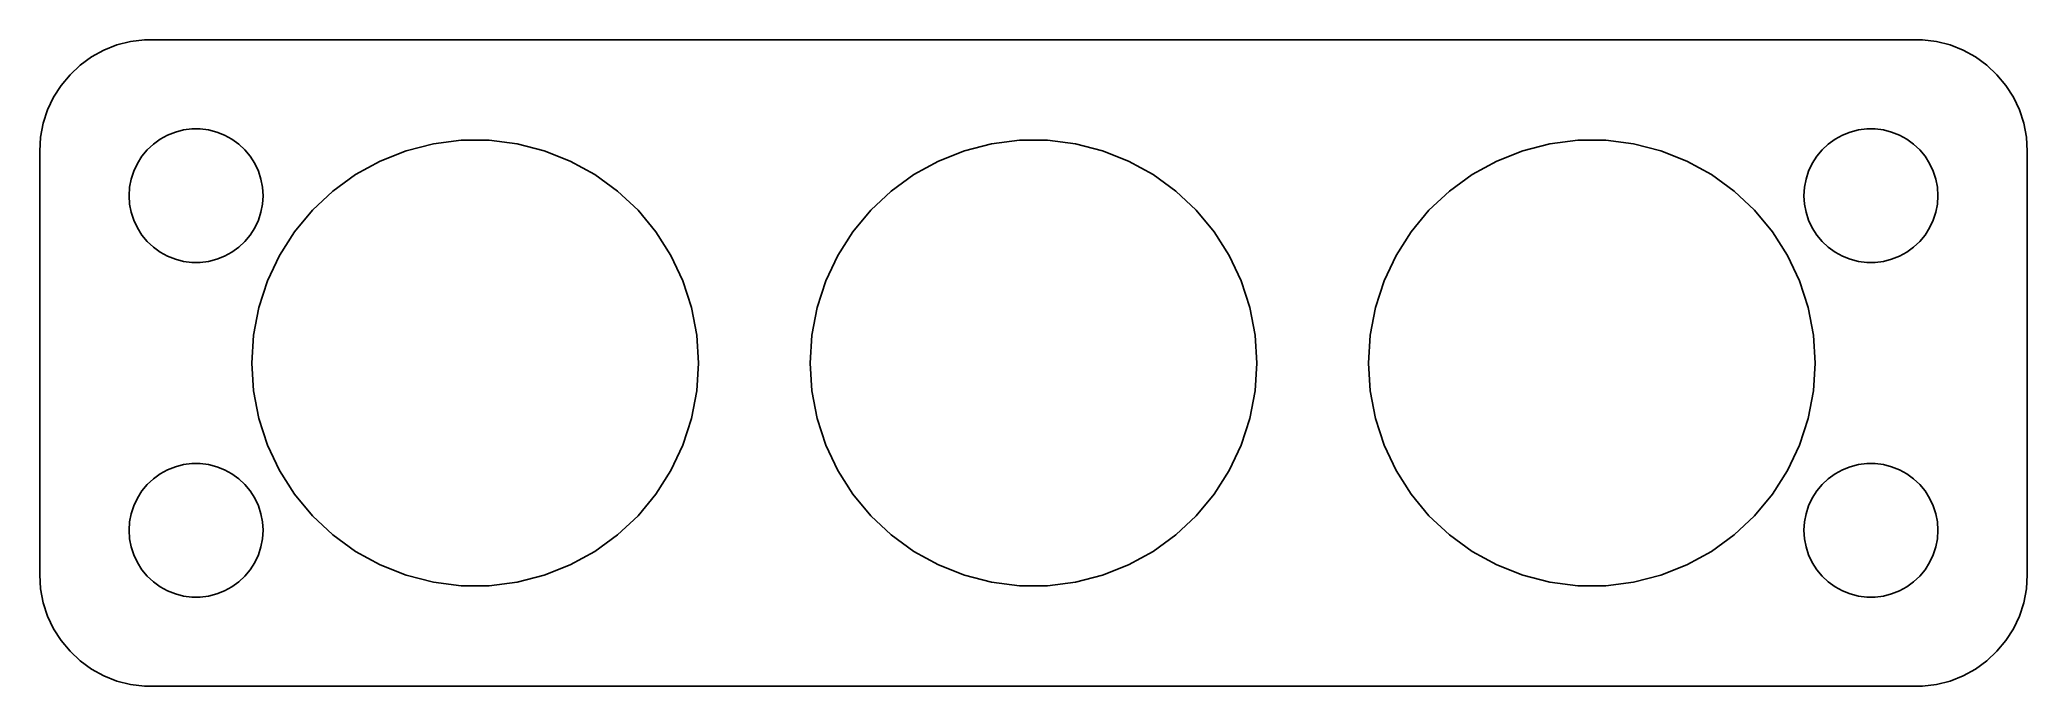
# Model space of a CAD drawing. Header units: metres. Extents: x -44.5 to 44.5, y 24.5 to 53.5.
import ezdxf

# ---------------------------------------------------------------- set-up
doc = ezdxf.new("R2010")
doc.units = ezdxf.units.M

msp = doc.modelspace()

# ---------------------------------------------------------------- linework, layer by layer
for p, q in [((-40.4369, 53.4114), (-41.0451, 53.2553)), ((-39.8139, 53.4901), (-40.4369, 53.4114)), ((39.8139, 53.4901), (-39.8139, 53.4901)), ((40.4369, 53.4114), (39.8139, 53.4901)), ((41.0451, 53.2553), (40.4369, 53.4114)), ((-42.1791, 52.7216), (-42.6871, 52.3526)), ((-41.6289, 53.0241), (-42.1791, 52.7216)), ((-41.0451, 53.2553), (-41.6289, 53.0241)), ((41.6289, 53.0241), (41.0451, 53.2553)), ((42.1791, 52.7216), (41.6289, 53.0241)), ((42.6871, 52.3526), (42.1791, 52.7216)), ((-43.1448, 51.9227), (-43.5451, 51.4389)), ((-42.6871, 52.3526), (-43.1448, 51.9227)), ((43.1448, 51.9227), (42.6871, 52.3526)), ((43.5451, 51.4389), (43.1448, 51.9227)), ((-43.8815, 50.9088), (-44.1489, 50.3406)), ((-43.5451, 51.4389), (-43.8815, 50.9088)), ((43.8815, 50.9088), (43.5451, 51.4389)), ((44.1489, 50.3406), (43.8815, 50.9088)), ((-44.1489, 50.3406), (-44.3429, 49.7434)), ((44.3429, 49.7434), (44.1489, 50.3406)), ((-44.4606, 49.1267), (-44.5, 48.5)), ((-44.3429, 49.7434), (-44.4606, 49.1267)), ((-39.4123, 48.8115), (-39.1075, 49.033)), ((-39.1075, 49.033), (-38.7773, 49.2145)), ((-38.7773, 49.2145), (-38.427, 49.3532)), ((-38.427, 49.3532), (-38.0621, 49.4469)), ((-38.0621, 49.4469), (-37.6884, 49.4941)), ((-37.6884, 49.4941), (-37.3116, 49.4941)), ((-37.3116, 49.4941), (-36.9379, 49.4469)), ((-36.9379, 49.4469), (-36.5729, 49.3532)), ((-36.5729, 49.3532), (-36.2227, 49.2145)), ((-36.2227, 49.2145), (-35.8925, 49.033)), ((-35.8925, 49.033), (-35.5877, 48.8115)), ((-26.8738, 48.8229), (-25.6279, 48.9803)), ((-25.6279, 48.9803), (-24.3721, 48.9803)), ((-24.3721, 48.9803), (-23.1262, 48.8229)), ((-1.87381, 48.8229), (-0.6279, 48.9803)), ((-0.6279, 48.9803), (0.6279, 48.9803)), ((0.6279, 48.9803), (1.87381, 48.8229)), ((23.1262, 48.8229), (24.3721, 48.9803)), ((24.3721, 48.9803), (25.6279, 48.9803)), ((25.6279, 48.9803), (26.8738, 48.8229)), ((35.5877, 48.8115), (35.8925, 49.033)), ((35.8925, 49.033), (36.2227, 49.2145)), ((36.2227, 49.2145), (36.5729, 49.3532)), ((36.5729, 49.3532), (36.9379, 49.4469)), ((36.9379, 49.4469), (37.3116, 49.4941)), ((37.3116, 49.4941), (37.6884, 49.4941)), ((37.6884, 49.4941), (38.0621, 49.4469)), ((38.0621, 49.4469), (38.427, 49.3532)), ((38.427, 49.3532), (38.7773, 49.2145)), ((38.7773, 49.2145), (39.1075, 49.033)), ((39.1075, 49.033), (39.4123, 48.8115)), ((44.4606, 49.1267), (44.3429, 49.7434)), ((44.5, 48.5), (44.4606, 49.1267)), ((-44.5, 48.5), (-44.5, 29.5)), ((-40.1289, 47.9453), (-39.927, 48.2634)), ((-39.927, 48.2634), (-39.6869, 48.5536)), ((-39.6869, 48.5536), (-39.4123, 48.8115)), ((-35.5877, 48.8115), (-35.3131, 48.5536)), ((-35.3131, 48.5536), (-35.0729, 48.2634)), ((-35.0729, 48.2634), (-34.8711, 47.9453)), ((-29.2578, 48.0483), (-28.0902, 48.5106)), ((-28.0902, 48.5106), (-26.8738, 48.8229)), ((-23.1262, 48.8229), (-21.9098, 48.5106)), ((-21.9098, 48.5106), (-20.7422, 48.0483)), ((-4.25778, 48.0483), (-3.09016, 48.5106)), ((-3.09016, 48.5106), (-1.87381, 48.8229)), ((1.87381, 48.8229), (3.09016, 48.5106)), ((3.09016, 48.5106), (4.25778, 48.0483)), ((20.7422, 48.0483), (21.9098, 48.5106)), ((21.9098, 48.5106), (23.1262, 48.8229)), ((26.8738, 48.8229), (28.0902, 48.5106)), ((28.0902, 48.5106), (29.2578, 48.0483)), ((34.8711, 47.9453), (35.0729, 48.2634)), ((35.0729, 48.2634), (35.3131, 48.5536)), ((35.3131, 48.5536), (35.5877, 48.8115)), ((39.4123, 48.8115), (39.6869, 48.5536)), ((39.6869, 48.5536), (39.927, 48.2634)), ((39.927, 48.2634), (40.1289, 47.9453)), ((44.5, 29.5), (44.5, 48.5)), ((-40.4763, 46.876), (-40.4057, 47.2461)), ((-40.4057, 47.2461), (-40.2893, 47.6044)), ((-40.2893, 47.6044), (-40.1289, 47.9453)), ((-34.8711, 47.9453), (-34.7107, 47.6044)), ((-34.7107, 47.6044), (-34.5942, 47.2461)), ((-34.5942, 47.2461), (-34.5237, 46.876)), ((-31.3742, 46.7051), (-30.3583, 47.4433)), ((-30.3583, 47.4433), (-29.2578, 48.0483)), ((-20.7422, 48.0483), (-19.6417, 47.4433)), ((-19.6417, 47.4433), (-18.6257, 46.7051)), ((-6.37424, 46.7051), (-5.35826, 47.4433)), ((-5.35826, 47.4433), (-4.25778, 48.0483)), ((4.25778, 48.0483), (5.35826, 47.4433)), ((5.35826, 47.4433), (6.37424, 46.7051)), ((18.6257, 46.7051), (19.6417, 47.4433)), ((19.6417, 47.4433), (20.7422, 48.0483)), ((29.2578, 48.0483), (30.3583, 47.4433)), ((30.3583, 47.4433), (31.3742, 46.7051)), ((34.5237, 46.876), (34.5942, 47.2461)), ((34.5942, 47.2461), (34.7107, 47.6044)), ((34.7107, 47.6044), (34.8711, 47.9453)), ((40.1289, 47.9453), (40.2893, 47.6044)), ((40.2893, 47.6044), (40.4057, 47.2461)), ((40.4057, 47.2461), (40.4763, 46.876)), ((-40.5, 46.5), (-40.4763, 46.876)), ((-40.4763, 46.124), (-40.5, 46.5)), ((-34.5237, 46.876), (-34.5, 46.5)), ((-34.5, 46.5), (-34.5237, 46.124)), ((-32.2897, 45.8455), (-31.3742, 46.7051)), ((-18.6257, 46.7051), (-17.7103, 45.8455)), ((-7.28967, 45.8455), (-6.37424, 46.7051)), ((6.37424, 46.7051), (7.28967, 45.8455)), ((17.7103, 45.8455), (18.6257, 46.7051)), ((31.3742, 46.7051), (32.2897, 45.8455)), ((34.5, 46.5), (34.5237, 46.876)), ((34.5237, 46.124), (34.5, 46.5)), ((40.4763, 46.876), (40.5, 46.5)), ((40.5, 46.5), (40.4763, 46.124)), ((-40.4057, 45.7539), (-40.4763, 46.124)), ((-40.2893, 45.3956), (-40.4057, 45.7539)), ((-40.1289, 45.0547), (-40.2893, 45.3956)), ((-34.7107, 45.3956), (-34.8711, 45.0547)), ((-34.5942, 45.7539), (-34.7107, 45.3956)), ((-34.5237, 46.124), (-34.5942, 45.7539)), ((-33.0902, 44.8778), (-32.2897, 45.8455)), ((-17.7103, 45.8455), (-16.9098, 44.8778)), ((-8.09016, 44.8778), (-7.28967, 45.8455)), ((7.28967, 45.8455), (8.09016, 44.8778)), ((16.9098, 44.8778), (17.7103, 45.8455)), ((32.2897, 45.8455), (33.0902, 44.8778)), ((34.5942, 45.7539), (34.5237, 46.124)), ((34.7107, 45.3956), (34.5942, 45.7539)), ((34.8711, 45.0547), (34.7107, 45.3956)), ((40.2893, 45.3956), (40.1289, 45.0547)), ((40.4057, 45.7539), (40.2893, 45.3956)), ((40.4763, 46.124), (40.4057, 45.7539)), ((-39.927, 44.7366), (-40.1289, 45.0547)), ((-39.6869, 44.4464), (-39.927, 44.7366)), ((-35.0729, 44.7366), (-35.3131, 44.4464)), ((-34.8711, 45.0547), (-35.0729, 44.7366)), ((-33.7631, 43.8175), (-33.0902, 44.8778)), ((-16.9098, 44.8778), (-16.2369, 43.8175)), ((-8.76306, 43.8175), (-8.09016, 44.8778)), ((8.09016, 44.8778), (8.76306, 43.8175)), ((16.2369, 43.8175), (16.9098, 44.8778)), ((33.0902, 44.8778), (33.7631, 43.8175)), ((35.0729, 44.7366), (34.8711, 45.0547)), ((35.3131, 44.4464), (35.0729, 44.7366)), ((39.927, 44.7366), (39.6869, 44.4464)), ((40.1289, 45.0547), (39.927, 44.7366)), ((-39.4123, 44.1884), (-39.6869, 44.4464)), ((-39.1075, 43.967), (-39.4123, 44.1884)), ((-38.7773, 43.7855), (-39.1075, 43.967)), ((-38.427, 43.6468), (-38.7773, 43.7855)), ((-38.0621, 43.5531), (-38.427, 43.6468)), ((-36.5729, 43.6468), (-36.9379, 43.5531)), ((-36.2227, 43.7855), (-36.5729, 43.6468)), ((-35.8925, 43.967), (-36.2227, 43.7855)), ((-35.5877, 44.1884), (-35.8925, 43.967)), ((-35.3131, 44.4464), (-35.5877, 44.1884)), ((-34.2978, 42.6812), (-33.7631, 43.8175)), ((-16.2369, 43.8175), (-15.7022, 42.6812)), ((-9.29776, 42.6812), (-8.76306, 43.8175)), ((8.76306, 43.8175), (9.29776, 42.6812)), ((15.7022, 42.6812), (16.2369, 43.8175)), ((33.7631, 43.8175), (34.2978, 42.6812)), ((35.5877, 44.1884), (35.3131, 44.4464)), ((35.8925, 43.967), (35.5877, 44.1884)), ((36.2227, 43.7855), (35.8925, 43.967)), ((36.5729, 43.6468), (36.2227, 43.7855)), ((36.9379, 43.5531), (36.5729, 43.6468)), ((38.427, 43.6468), (38.0621, 43.5531)), ((38.7773, 43.7855), (38.427, 43.6468)), ((39.1075, 43.967), (38.7773, 43.7855)), ((39.4123, 44.1884), (39.1075, 43.967)), ((39.6869, 44.4464), (39.4123, 44.1884)), ((-37.6884, 43.5059), (-38.0621, 43.5531)), ((-37.3116, 43.5059), (-37.6884, 43.5059)), ((-36.9379, 43.5531), (-37.3116, 43.5059)), ((37.3116, 43.5059), (36.9379, 43.5531)), ((37.6884, 43.5059), (37.3116, 43.5059)), ((38.0621, 43.5531), (37.6884, 43.5059)), ((-34.6858, 41.4869), (-34.2978, 42.6812)), ((-15.7022, 42.6812), (-15.3142, 41.4869)), ((-9.68582, 41.4869), (-9.29776, 42.6812)), ((9.29776, 42.6812), (9.68582, 41.4869)), ((15.3142, 41.4869), (15.7022, 42.6812)), ((34.2978, 42.6812), (34.6858, 41.4869)), ((-34.9211, 40.2533), (-34.6858, 41.4869)), ((-15.3142, 41.4869), (-15.0788, 40.2533)), ((-9.92114, 40.2533), (-9.68582, 41.4869)), ((9.68582, 41.4869), (9.92114, 40.2533)), ((15.0788, 40.2533), (15.3142, 41.4869)), ((34.6858, 41.4869), (34.9211, 40.2533)), ((-35, 39), (-34.9211, 40.2533)), ((-15.0788, 40.2533), (-15, 39)), ((-10, 39), (-9.92114, 40.2533)), ((9.92114, 40.2533), (10, 39)), ((15, 39), (15.0788, 40.2533)), ((34.9211, 40.2533), (35, 39)), ((-34.9211, 37.7467), (-35, 39)), ((-15, 39), (-15.0788, 37.7467)), ((-9.92114, 37.7467), (-10, 39)), ((10, 39), (9.92114, 37.7467)), ((15.0788, 37.7467), (15, 39)), ((35, 39), (34.9211, 37.7467)), ((-34.6858, 36.5131), (-34.9211, 37.7467)), ((-15.0788, 37.7467), (-15.3142, 36.5131)), ((-9.68582, 36.5131), (-9.92114, 37.7467)), ((9.92114, 37.7467), (9.68582, 36.5131)), ((15.3142, 36.5131), (15.0788, 37.7467)), ((34.9211, 37.7467), (34.6858, 36.5131)), ((-34.2978, 35.3188), (-34.6858, 36.5131)), ((-15.3142, 36.5131), (-15.7022, 35.3188)), ((-9.29776, 35.3188), (-9.68582, 36.5131)), ((9.68582, 36.5131), (9.29776, 35.3188)), ((15.7022, 35.3188), (15.3142, 36.5131)), ((34.6858, 36.5131), (34.2978, 35.3188)), ((-33.7631, 34.1825), (-34.2978, 35.3188)), ((-15.7022, 35.3188), (-16.2369, 34.1825)), ((-8.76306, 34.1825), (-9.29776, 35.3188)), ((9.29776, 35.3188), (8.76306, 34.1825)), ((16.2369, 34.1825), (15.7022, 35.3188)), ((34.2978, 35.3188), (33.7631, 34.1825)), ((-39.4123, 33.8116), (-39.1075, 34.033)), ((-39.1075, 34.033), (-38.7773, 34.2145)), ((-38.7773, 34.2145), (-38.427, 34.3532)), ((-38.427, 34.3532), (-38.0621, 34.4469)), ((-38.0621, 34.4469), (-37.6884, 34.4941)), ((-37.6884, 34.4941), (-37.3116, 34.4941)), ((-37.3116, 34.4941), (-36.9379, 34.4469)), ((-36.9379, 34.4469), (-36.5729, 34.3532)), ((-36.5729, 34.3532), (-36.2227, 34.2145)), ((-36.2227, 34.2145), (-35.8925, 34.033)), ((-35.8925, 34.033), (-35.5877, 33.8116)), ((-33.0902, 33.1222), (-33.7631, 34.1825)), ((-16.2369, 34.1825), (-16.9098, 33.1222)), ((-8.09016, 33.1222), (-8.76306, 34.1825)), ((8.76306, 34.1825), (8.09016, 33.1222)), ((16.9098, 33.1222), (16.2369, 34.1825)), ((33.7631, 34.1825), (33.0902, 33.1222)), ((35.5877, 33.8116), (35.8925, 34.033)), ((35.8925, 34.033), (36.2227, 34.2145)), ((36.2227, 34.2145), (36.5729, 34.3532)), ((36.5729, 34.3532), (36.9379, 34.4469)), ((36.9379, 34.4469), (37.3116, 34.4941)), ((37.3116, 34.4941), (37.6884, 34.4941)), ((37.6884, 34.4941), (38.0621, 34.4469)), ((38.0621, 34.4469), (38.427, 34.3532)), ((38.427, 34.3532), (38.7773, 34.2145)), ((38.7773, 34.2145), (39.1075, 34.033)), ((39.1075, 34.033), (39.4123, 33.8116)), ((-40.2893, 32.6044), (-40.1289, 32.9453)), ((-40.1289, 32.9453), (-39.927, 33.2634)), ((-39.927, 33.2634), (-39.6869, 33.5536)), ((-39.6869, 33.5536), (-39.4123, 33.8116)), ((-35.5877, 33.8116), (-35.3131, 33.5536)), ((-35.3131, 33.5536), (-35.0729, 33.2634)), ((-35.0729, 33.2634), (-34.8711, 32.9453)), ((-34.8711, 32.9453), (-34.7107, 32.6044)), ((-32.2897, 32.1545), (-33.0902, 33.1222)), ((-16.9098, 33.1222), (-17.7103, 32.1545)), ((-7.28967, 32.1545), (-8.09016, 33.1222)), ((8.09016, 33.1222), (7.28967, 32.1545)), ((17.7103, 32.1545), (16.9098, 33.1222)), ((33.0902, 33.1222), (32.2897, 32.1545)), ((34.7107, 32.6044), (34.8711, 32.9453)), ((34.8711, 32.9453), (35.0729, 33.2634)), ((35.0729, 33.2634), (35.3131, 33.5536)), ((35.3131, 33.5536), (35.5877, 33.8116)), ((39.4123, 33.8116), (39.6869, 33.5536)), ((39.6869, 33.5536), (39.927, 33.2634)), ((39.927, 33.2634), (40.1289, 32.9453)), ((40.1289, 32.9453), (40.2893, 32.6044)), ((-40.4763, 31.876), (-40.4057, 32.2461)), ((-40.4057, 32.2461), (-40.2893, 32.6044)), ((-34.7107, 32.6044), (-34.5942, 32.2461)), ((-34.5942, 32.2461), (-34.5237, 31.876)), ((-31.3742, 31.2949), (-32.2897, 32.1545)), ((-17.7103, 32.1545), (-18.6257, 31.2949)), ((-6.37424, 31.2949), (-7.28967, 32.1545)), ((7.28967, 32.1545), (6.37424, 31.2949)), ((18.6257, 31.2949), (17.7103, 32.1545)), ((32.2897, 32.1545), (31.3742, 31.2949)), ((34.5237, 31.876), (34.5942, 32.2461)), ((34.5942, 32.2461), (34.7107, 32.6044)), ((40.2893, 32.6044), (40.4057, 32.2461)), ((40.4057, 32.2461), (40.4763, 31.876)), ((-40.5, 31.5), (-40.4763, 31.876)), ((-40.4763, 31.124), (-40.5, 31.5)), ((-34.5237, 31.876), (-34.5, 31.5)), ((-34.5, 31.5), (-34.5237, 31.124)), ((-30.3583, 30.5567), (-31.3742, 31.2949)), ((-18.6257, 31.2949), (-19.6417, 30.5567)), ((-5.35826, 30.5567), (-6.37424, 31.2949)), ((6.37424, 31.2949), (5.35826, 30.5567)), ((19.6417, 30.5567), (18.6257, 31.2949)), ((31.3742, 31.2949), (30.3583, 30.5567)), ((34.5, 31.5), (34.5237, 31.876)), ((34.5237, 31.124), (34.5, 31.5)), ((40.4763, 31.876), (40.5, 31.5)), ((40.5, 31.5), (40.4763, 31.124)), ((-40.4057, 30.7539), (-40.4763, 31.124)), ((-40.2893, 30.3956), (-40.4057, 30.7539)), ((-40.1289, 30.0547), (-40.2893, 30.3956)), ((-34.7107, 30.3956), (-34.8711, 30.0547)), ((-34.5942, 30.7539), (-34.7107, 30.3956)), ((-34.5237, 31.124), (-34.5942, 30.7539)), ((-29.2578, 29.9517), (-30.3583, 30.5567)), ((-19.6417, 30.5567), (-20.7422, 29.9517)), ((-4.25778, 29.9517), (-5.35826, 30.5567)), ((5.35826, 30.5567), (4.25778, 29.9517)), ((20.7422, 29.9517), (19.6417, 30.5567)), ((30.3583, 30.5567), (29.2578, 29.9517)), ((34.5942, 30.7539), (34.5237, 31.124)), ((34.7107, 30.3956), (34.5942, 30.7539)), ((34.8711, 30.0547), (34.7107, 30.3956)), ((40.2893, 30.3956), (40.1289, 30.0547)), ((40.4057, 30.7539), (40.2893, 30.3956)), ((40.4763, 31.124), (40.4057, 30.7539)), ((-44.5, 29.5), (-44.4606, 28.8733)), ((-39.927, 29.7366), (-40.1289, 30.0547)), ((-39.6869, 29.4464), (-39.927, 29.7366)), ((-39.4123, 29.1885), (-39.6869, 29.4464)), ((-35.3131, 29.4464), (-35.5877, 29.1885)), ((-35.0729, 29.7366), (-35.3131, 29.4464)), ((-34.8711, 30.0547), (-35.0729, 29.7366)), ((-28.0902, 29.4894), (-29.2578, 29.9517)), ((-26.8738, 29.1771), (-28.0902, 29.4894)), ((-21.9098, 29.4894), (-23.1262, 29.1771)), ((-20.7422, 29.9517), (-21.9098, 29.4894)), ((-3.09016, 29.4894), (-4.25778, 29.9517)), ((-1.87381, 29.1771), (-3.09016, 29.4894)), ((3.09016, 29.4894), (1.87381, 29.1771)), ((4.25778, 29.9517), (3.09016, 29.4894)), ((21.9098, 29.4894), (20.7422, 29.9517)), ((23.1262, 29.1771), (21.9098, 29.4894)), ((28.0902, 29.4894), (26.8738, 29.1771)), ((29.2578, 29.9517), (28.0902, 29.4894)), ((35.0729, 29.7366), (34.8711, 30.0547)), ((35.3131, 29.4464), (35.0729, 29.7366)), ((35.5877, 29.1885), (35.3131, 29.4464)), ((39.6869, 29.4464), (39.4123, 29.1885)), ((39.927, 29.7366), (39.6869, 29.4464)), ((40.1289, 30.0547), (39.927, 29.7366)), ((44.4606, 28.8733), (44.5, 29.5)), ((-44.4606, 28.8733), (-44.3429, 28.2566)), ((-39.1075, 28.967), (-39.4123, 29.1885)), ((-38.7773, 28.7855), (-39.1075, 28.967)), ((-38.427, 28.6468), (-38.7773, 28.7855)), ((-38.0621, 28.5531), (-38.427, 28.6468)), ((-37.6884, 28.5059), (-38.0621, 28.5531)), ((-37.3116, 28.5059), (-37.6884, 28.5059)), ((-36.9379, 28.5531), (-37.3116, 28.5059)), ((-36.5729, 28.6468), (-36.9379, 28.5531)), ((-36.2227, 28.7855), (-36.5729, 28.6468)), ((-35.8925, 28.967), (-36.2227, 28.7855)), ((-35.5877, 29.1885), (-35.8925, 28.967)), ((-25.6279, 29.0197), (-26.8738, 29.1771)), ((-24.3721, 29.0197), (-25.6279, 29.0197)), ((-23.1262, 29.1771), (-24.3721, 29.0197)), ((-0.6279, 29.0197), (-1.87381, 29.1771)), ((0.6279, 29.0197), (-0.6279, 29.0197)), ((1.87381, 29.1771), (0.6279, 29.0197)), ((24.3721, 29.0197), (23.1262, 29.1771)), ((25.6279, 29.0197), (24.3721, 29.0197)), ((26.8738, 29.1771), (25.6279, 29.0197)), ((35.8925, 28.967), (35.5877, 29.1885)), ((36.2227, 28.7855), (35.8925, 28.967)), ((36.5729, 28.6468), (36.2227, 28.7855)), ((36.9379, 28.5531), (36.5729, 28.6468)), ((37.3116, 28.5059), (36.9379, 28.5531)), ((37.6884, 28.5059), (37.3116, 28.5059)), ((38.0621, 28.5531), (37.6884, 28.5059)), ((38.427, 28.6468), (38.0621, 28.5531)), ((38.7773, 28.7855), (38.427, 28.6468)), ((39.1075, 28.967), (38.7773, 28.7855)), ((39.4123, 29.1885), (39.1075, 28.967)), ((44.3429, 28.2566), (44.4606, 28.8733)), ((-44.3429, 28.2566), (-44.1489, 27.6594)), ((-44.1489, 27.6594), (-43.8815, 27.0912)), ((43.8815, 27.0912), (44.1489, 27.6594)), ((44.1489, 27.6594), (44.3429, 28.2566)), ((-43.8815, 27.0912), (-43.5451, 26.5611)), ((43.5451, 26.5611), (43.8815, 27.0912)), ((-43.5451, 26.5611), (-43.1448, 26.0773)), ((-43.1448, 26.0773), (-42.6871, 25.6474)), ((42.6871, 25.6474), (43.1448, 26.0773)), ((43.1448, 26.0773), (43.5451, 26.5611)), ((-42.6871, 25.6474), (-42.1791, 25.2784)), ((-42.1791, 25.2784), (-41.6289, 24.9759)), ((-41.6289, 24.9759), (-41.0451, 24.7447)), ((41.0451, 24.7447), (41.6289, 24.9759)), ((41.6289, 24.9759), (42.1791, 25.2784)), ((42.1791, 25.2784), (42.6871, 25.6474)), ((-41.0451, 24.7447), (-40.4369, 24.5886)), ((-40.4369, 24.5886), (-39.8139, 24.5099)), ((-39.8139, 24.5099), (39.8139, 24.5099)), ((39.8139, 24.5099), (40.4369, 24.5886)), ((40.4369, 24.5886), (41.0451, 24.7447))]:
    msp.add_line(p, q)

doc.saveas('drawing.dxf')
